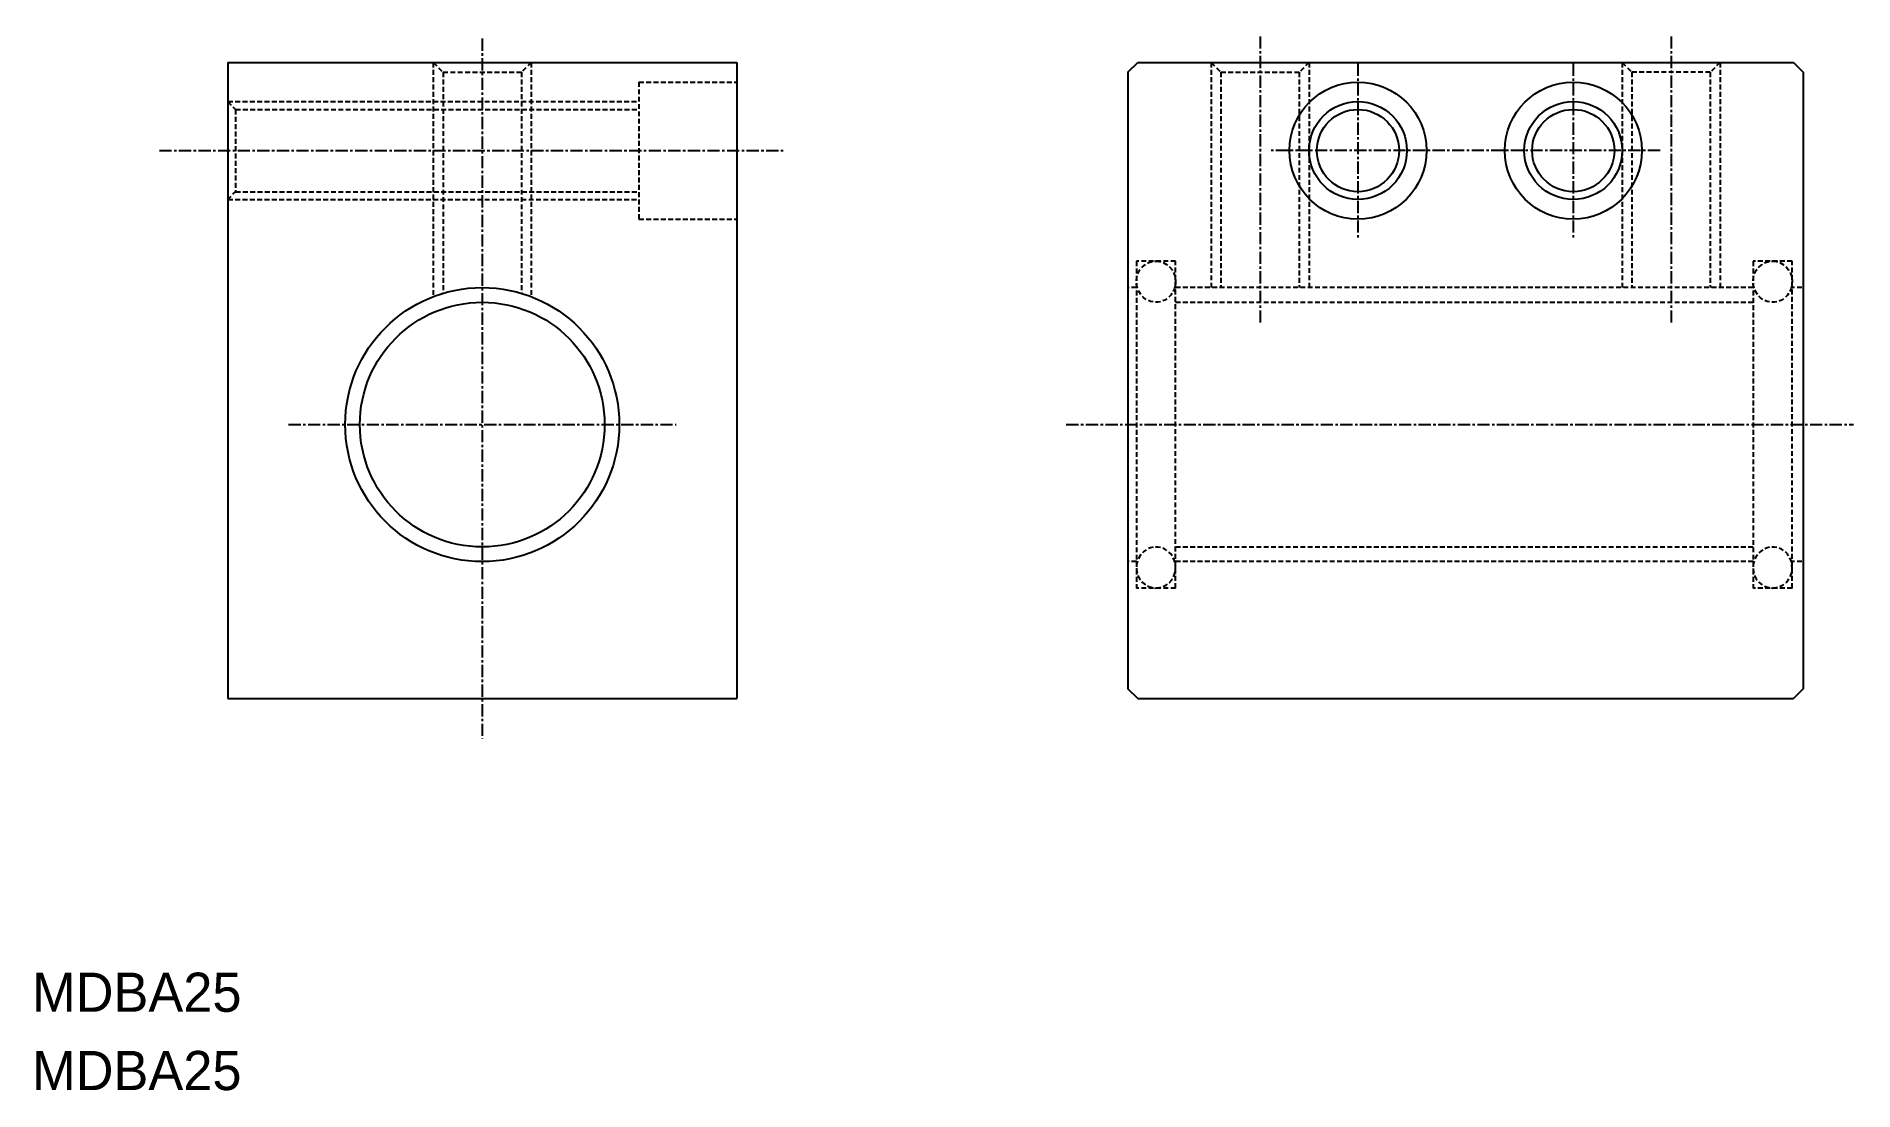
# Model space of a CAD drawing. Extents: x 10 to 196, y 10 to 118.
import ezdxf

# ---------------------------------------------------------------- set-up
doc = ezdxf.new("R2010")
doc.units = 0
doc.linetypes.add('CENTER', pattern=[2, 1.25, -0.25, 0.25, -0.25])
doc.linetypes.add('DASHED', pattern=[0.75, 0.5, -0.25])
doc.layers.get('0').update_dxf_attribs({"linetype": 'CONTINUOUS'})
doc.layers.add('CENTER', color=1, linetype='CENTER')

msp = doc.modelspace()

# ---------------------------------------------------------------- linework, layer by layer
at = {"color": 7, "linetype": 'CONTINUOUS'}
for p, q in [((30, 115), (30, 50)), ((30, 115), (82, 115)), ((43, 115), (43, 115)), ((56, 115), (56, 115)), ((82, 115), (82, 50)), ((121.98, 114), (122.98, 115)), ((121.98, 114), (121.98, 51)), ((122.98, 115), (189.98, 115)), ((189.98, 115), (190.98, 114)), ((190.98, 114), (190.98, 51)), ((122.98, 50), (121.98, 51)), ((190.98, 51), (189.98, 50)), ((30, 50), (82, 50)), ((122.98, 50), (189.98, 50))]:
    msp.add_line(p, q, dxfattribs=at)
at = {"color": 3, "linetype": 'DASHED'}
for p, q in [((51, 115), (51, 91.08)), ((51, 115), (52, 114)), ((52, 114), (52, 91.42)), ((52, 114), (60, 114)), ((61, 115), (60, 114)), ((60, 114), (60, 91.42)), ((61, 115), (61, 91.08)), ((130.48, 115), (130.48, 92)), ((130.48, 115), (131.48, 114)), ((131.48, 114), (131.48, 92)), ((131.48, 114), (139.48, 114)), ((140.48, 115), (139.48, 114)), ((139.48, 114), (139.48, 92)), ((140.48, 115), (140.48, 92)), ((172.48, 115), (172.48, 92)), ((172.48, 115), (173.48, 114)), ((173.48, 114), (173.48, 92)), ((181.48, 114), (173.48, 114)), ((182.48, 115), (181.48, 114)), ((181.48, 114), (181.48, 92)), ((182.48, 115), (182.48, 92)), ((72, 113), (72, 99)), ((72, 113), (82, 113)), ((30, 111), (72, 111)), ((30, 111), (30.8, 110.2)), ((30.8, 110.2), (30.8, 101.8)), ((30.8, 110.2), (72, 110.2)), ((30, 101), (30.8, 101.8)), ((30, 101), (72, 101)), ((30.8, 101.8), (72, 101.8)), ((72, 99), (82, 99)), ((126.85, 94.7), (122.84, 94.7)), ((122.84, 94.7), (122.84, 61.3)), ((126.85, 61.3), (126.85, 94.7)), ((189.85, 94.7), (185.85, 94.7)), ((185.85, 94.7), (185.85, 61.3)), ((189.85, 61.3), (189.85, 94.7)), ((122.85, 92), (121.98, 92)), ((185.85, 92), (126.85, 92)), ((190.85, 92), (189.85, 92)), ((126.85, 90.5), (185.85, 90.5)), ((126.85, 65.5), (185.85, 65.5)), ((122.85, 64), (121.98, 64)), ((185.85, 64), (126.85, 64)), ((190.85, 64), (189.85, 64)), ((126.85, 61.3), (122.84, 61.3)), ((189.85, 61.3), (185.85, 61.3))]:
    msp.add_line(p, q, dxfattribs=at)
at = {"color": 3, "linetype": 'DASHED', "flags": 128}
for points in [[(124.84, 94.7), (125.22, 94.66), (125.59, 94.55), (125.93, 94.37), (126.23, 94.12), (126.48, 93.82), (126.67, 93.47), (126.8, 93.09), (126.85, 92.7), (126.83, 92.3), (126.74, 91.91), (126.58, 91.55), (126.36, 91.22), (126.09, 90.95), (125.76, 90.73), (125.41, 90.58), (125.04, 90.51), (124.65, 90.51), (124.28, 90.58), (123.92, 90.73), (123.6, 90.95), (123.33, 91.22), (123.11, 91.55), (122.95, 91.91), (122.86, 92.3), (122.84, 92.7), (122.89, 93.09), (123.02, 93.47), (123.21, 93.82), (123.46, 94.12), (123.76, 94.37), (124.1, 94.55), (124.46, 94.66)], [(187.85, 94.7), (188.23, 94.66), (188.6, 94.55), (188.93, 94.37), (189.23, 94.12), (189.48, 93.82), (189.67, 93.47), (189.8, 93.1), (189.85, 92.7), (189.83, 92.3), (189.74, 91.91), (189.58, 91.55), (189.36, 91.22), (189.09, 90.95), (188.77, 90.73), (188.42, 90.58), (188.04, 90.51), (187.66, 90.51), (187.29, 90.58), (186.94, 90.73), (186.62, 90.95), (186.34, 91.22), (186.12, 91.55), (185.96, 91.91), (185.87, 92.3), (185.86, 92.7), (185.91, 93.09), (186.03, 93.47), (186.22, 93.82), (186.47, 94.12), (186.77, 94.37), (187.11, 94.55), (187.47, 94.66)], [(124.84, 61.3), (125.22, 61.34), (125.59, 61.45), (125.93, 61.63), (126.23, 61.88), (126.48, 62.18), (126.67, 62.53), (126.8, 62.91), (126.85, 63.3), (126.83, 63.7), (126.74, 64.09), (126.58, 64.45), (126.36, 64.78), (126.09, 65.05), (125.76, 65.27), (125.41, 65.42), (125.04, 65.49), (124.65, 65.49), (124.28, 65.42), (123.92, 65.27), (123.6, 65.05), (123.33, 64.78), (123.11, 64.45), (122.95, 64.09), (122.86, 63.7), (122.84, 63.3), (122.89, 62.91), (123.02, 62.53), (123.21, 62.18), (123.46, 61.88), (123.76, 61.63), (124.1, 61.45), (124.46, 61.34)], [(187.85, 61.3), (188.23, 61.34), (188.6, 61.45), (188.93, 61.63), (189.23, 61.88), (189.48, 62.18), (189.67, 62.53), (189.8, 62.9), (189.85, 63.3), (189.83, 63.7), (189.74, 64.09), (189.58, 64.45), (189.36, 64.78), (189.09, 65.05), (188.77, 65.27), (188.42, 65.42), (188.04, 65.49), (187.66, 65.49), (187.29, 65.42), (186.94, 65.27), (186.62, 65.05), (186.34, 64.78), (186.12, 64.45), (185.96, 64.09), (185.87, 63.7), (185.86, 63.3), (185.91, 62.91), (186.03, 62.53), (186.22, 62.18), (186.47, 61.88), (186.77, 61.63), (187.11, 61.45), (187.47, 61.34)]]:
    msp.add_lwpolyline(points, close=True, dxfattribs=at)
at = {"color": 7, "linetype": 'CONTINUOUS'}
for centre, radius in [((145.48, 106), 7), ((167.48, 106), 7), ((145.48, 106), 4.2), ((167.48, 106), 4.2), ((56, 78), 14), ((56, 78), 12.5)]:
    msp.add_circle(centre, radius, dxfattribs=at)
at = {"color": 3}
for centre in [(145.48, 106), (167.48, 106)]:
    msp.add_circle(centre, 5, dxfattribs=at)
at = {"layer": 'CENTER', "color": 1, "linetype": 'CENTER'}
for p, q in [((56, 117.44), (56, 45.88)), ((135.48, 117.67), (135.48, 88.43)), ((177.48, 117.67), (177.48, 88.43)), ((145.48, 114.87), (145.48, 97.13)), ((167.48, 114.87), (167.48, 97.13)), ((23.01, 106), (86.95, 106)), ((176.35, 106), (136.61, 106)), ((36.2, 78), (75.8, 78)), ((115.68, 78), (196.13, 78))]:
    msp.add_line(p, q, dxfattribs=at)

# ---------------------------------------------------------------- texts
at = {"color": 7, "linetype": 'CONTINUOUS'}
for p in [(10, 18), (10, 10)]:
    msp.add_text('MDBA25', height=4, dxfattribs=at).set_placement(p)

doc.saveas('drawing.dxf')
